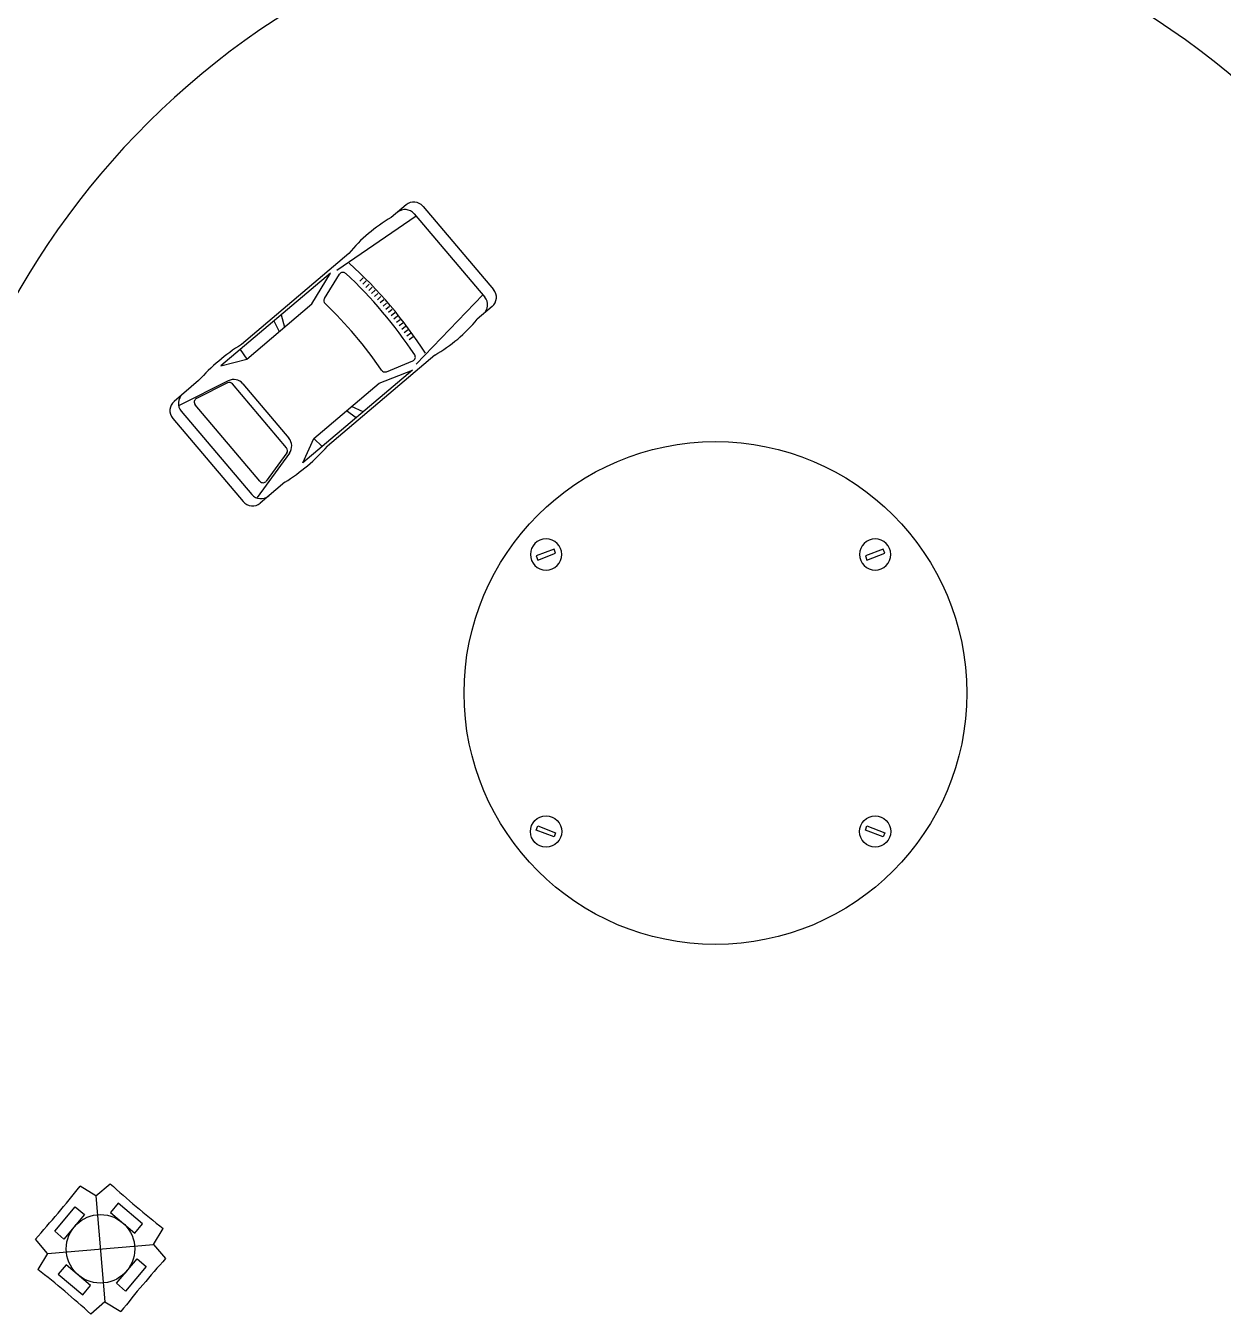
# Model space of a CAD drawing. Extents: x 2080 to 102394, y 2071 to 93424.
# Drawn here: x 87554 to 88126, y 80928 to 81544 of the extents above; entities that cross this region are included whole.
import ezdxf

# ---------------------------------------------------------------- set-up
doc = ezdxf.new("R2010")
doc.units = 0
doc.header["$LTSCALE"] = 20
doc.header["$MEASUREMENT"] = 0
for name, color, linetype in [('ELEC', 11, 'Continuous'), ('road', 2, 'Continuous'), ('VEHICLES', 6, 'Continuous')]:
    doc.layers.add(name, color=color, linetype=linetype)

# ---------------------------------------------------------------- blocks, each defined once
blk = doc.blocks.new('V1')
at = {"linetype": 'Continuous'}
for p, q in [((0.0369, 0.2037), (0.0965, 0.2037)), ((0.2667, 0.2037), (0.6975, 0.2037)), ((0.8687, 0.2037), (0.9669, 0.2037)), ((0, -0.1668), (0, 0.1668)), ((0.3282, 0.1883), (0.0354, 0.1582)), ((0.0354, -0.1668), (0.0354, 0.1668)), ((0.4127, 0.1466), (0.3295, 0.1736)), ((0.4523, 0.1591), (0.3485, 0.1943)), ((0.3485, 0.1943), (0.7881, 0.1943)), ((0.7139, 0.1591), (0.4523, 0.1591)), ((0.5461, 0.1943), (0.5627, 0.1591)), ((0.5748, 0.1943), (0.5836, 0.1591)), ((0.71, 0.1943), (0.7139, 0.1591)), ((0.7881, 0.1943), (0.7139, 0.1591)), ((0.8, 0.145), (0.9635, 0.1847)), ((0.8059, 0.1393), (0.9093, 0.1644)), ((0.9698, -0.1668), (0.9698, 0.1668)), ((1.0039, -0.1668), (1.0039, 0.1668)), ((0.7965, 0.1274), (0.7965, -0.1293)), ((0.9245, 0.1525), (0.9245, -0.1544)), ((0.2796, 0.0921), (0.2941, 0.0911)), ((0.2806, 0.1052), (0.295, 0.1041)), ((0.2817, 0.1183), (0.296, 0.1171)), ((0.7717, -0.1091), (0.7717, 0.1091)), ((0.2775, 0.0527), (0.292, 0.0521)), ((0.2781, 0.0658), (0.2925, 0.0651)), ((0.2788, 0.079), (0.2932, 0.0781)), ((0.2765, 0), (0.2909, 0)), ((0.2766, 0.0131), (0.291, 0.013)), ((0.2768, 0.0263), (0.2912, 0.026)), ((0.2771, 0.0395), (0.2915, 0.0391)), ((0.2766, -0.0131), (0.291, -0.013)), ((0.2768, -0.0263), (0.2912, -0.026)), ((0.2771, -0.0395), (0.2915, -0.0391)), ((0.2775, -0.0527), (0.292, -0.0521)), ((0.2781, -0.0658), (0.2925, -0.0651)), ((0.2788, -0.079), (0.2932, -0.0781)), ((0.2796, -0.0921), (0.2941, -0.0911)), ((0.2806, -0.1052), (0.295, -0.1041)), ((0.2817, -0.1183), (0.296, -0.1171)), ((0.4127, -0.1466), (0.3295, -0.1736)), ((0.8, -0.145), (0.9635, -0.1847)), ((0.8059, -0.1413), (0.9093, -0.1664)), ((0.3282, -0.1883), (0.0354, -0.1582)), ((0.4523, -0.1591), (0.3485, -0.1943)), ((0.3485, -0.1943), (0.7881, -0.1943)), ((0.7139, -0.1591), (0.4523, -0.1591)), ((0.5461, -0.1943), (0.5627, -0.1591)), ((0.5748, -0.1943), (0.5836, -0.1591)), ((0.71, -0.1943), (0.7139, -0.1591)), ((0.7881, -0.1943), (0.7139, -0.1591)), ((0.0369, -0.2037), (0.0965, -0.2037)), ((0.2667, -0.2037), (0.6975, -0.2037)), ((0.8687, -0.2037), (0.9669, -0.2037))]:
    blk.add_line(p, q, dxfattribs=at)
for centre, radius, start, end in [((0.0369, 0.1668), 0.0369, 90.0171, 179.9829), ((0.0723, 0.1668), 0.0369, 90.0171, 179.9829), ((0.1816, -0.2675), 0.4788, 79.7616, 100.2384), ((0.7831, -0.3777), 0.5877, 81.6216, 98.3784), ((0.9329, 0.1668), 0.0369, 0.0171, 89.9828), ((0.967, 0.1669), 0.0369, 359.9176, 90.0825), ((1.6336, 0), 1.3607, 172.3671, 187.6329), ((1.6488, 0), 1.3454, 173.0262, 186.9738), ((0.3256, 0.1619), 0.0123, 71.8301, 173.1644), ((0.9122, 0.1525), 0.0123, 0.0891, 103.6339), ((0.4089, 0.1348), 0.0124, 354.0256, 71.8945), ((1.641, 0), 1.2271, 173.7528, 186.2472), ((0.8087, 0.1091), 0.0369, 103.6822, 179.9556), ((0.8088, 0.1274), 0.0123, 103.7393, 180.0891), ((0.8087, -0.1091), 0.0369, 180.0444, 256.3177), ((0.4089, -0.1348), 0.0124, 288.1055, 5.9744), ((0.8088, -0.1293), 0.0123, 179.911, 256.2607), ((0.9122, -0.1544), 0.0123, 256.3661, 359.9108), ((0.0369, -0.1668), 0.0369, 180.0171, 269.9829), ((0.0723, -0.1668), 0.0369, 180.0171, 269.9829), ((0.3256, -0.1619), 0.0123, 186.8356, 288.1699), ((0.9329, -0.1668), 0.0369, 270.0172, 359.9829), ((0.967, -0.1669), 0.0369, 269.9174, 0.0824), ((0.1816, 0.2675), 0.4788, 259.7616, 280.2384), ((0.7831, 0.3777), 0.5877, 261.6216, 278.3784)]:
    blk.add_arc(centre, radius, start, end, dxfattribs=at)
blk = doc.blocks.new('A$C2E3D03D7')
at = {"layer": 'ELEC', "linetype": 'Continuous', "ltscale": 0.5}
for p, q in [((30.59, 56.02), (23.38, 61.18)), ((30.59, 56.02), (37.8, 61.18)), ((30.59, 56.02), (30.59, 5.16)), ((5.16, 30.59), (0, 37.8)), ((56.02, 30.59), (61.18, 37.8)), ((5.16, 30.59), (0, 23.38)), ((5.16, 30.59), (56.02, 30.59)), ((56.02, 30.59), (61.18, 23.38)), ((30.59, 5.16), (23.38, 0)), ((30.59, 5.16), (37.8, 0))]:
    blk.add_line(p, q, dxfattribs=at)
for points in [[(9.52, 40.86), (20.31, 51.66), (24.42, 47.56), (13.62, 36.76)], [(51.66, 40.86), (40.86, 51.66), (36.76, 47.56), (47.56, 36.76)], [(9.52, 20.31), (20.31, 9.52), (24.42, 13.62), (13.62, 24.42)], [(51.66, 20.31), (40.86, 9.52), (36.76, 13.62), (47.56, 24.42)]]:
    blk.add_lwpolyline(points, close=True, dxfattribs=at)
blk.add_circle((30.59, 30.59), 16.36, dxfattribs=at)
for centre, start, end in [((-373.61, 434.78), 313.26239, 316.73761), ((434.78, 434.78), 223.26239, 226.73761), ((-373.61, -373.61), 43.26239, 46.73761), ((434.78, -373.61), 133.26239, 136.73761)]:
    blk.add_arc(centre, 545.14, start, end, dxfattribs=at)
blk = doc.blocks.new('A$C16A84746')
at = {"layer": 'ELEC'}
blk.add_lwpolyline([(14.9, 44.1), (61.5, 44.1), (61.5, 32.9), (14.9, 32.9)], close=True, dxfattribs=at)
blk.add_circle((38.5, 38.5), 38.5, dxfattribs=at)

msp = doc.modelspace()

# ---------------------------------------------------------------- linework, layer by layer
at = {"layer": 'road', "ltscale": 0.5}
msp.add_circle((87883.174, 81225.943), 120, dxfattribs=at)
msp.add_arc((87883.174, 81225.943), 384, 322.103513, 203.727606, dxfattribs=at)

# ---------------------------------------------------------------- block references
at = {"layer": 'ELEC', "linetype": 'Continuous', "ltscale": 0.5, "yscale": 0.1944000000075903, "zscale": 0.1944}
for p, xscale, rotation in [((87792.646, 81296.399), -0.1944000000041392, 200.7708789352497), ((87949.74, 81296.399), -0.1944000000041392, 200.7708789352497), ((87792.646, 81155.488), 0.1944000000041392, 339.2291210647504), ((87949.74, 81155.488), 0.1944000000041392, 339.2291210647504)]:
    msp.add_blockref('A$C16A84746', p, dxfattribs=dict(at, xscale=xscale, rotation=rotation))
at = {"layer": 'ELEC', "linetype": 'Continuous', "ltscale": 0.5, "rotation": 4.838476962189209}
msp.add_blockref('A$C2E3D03D7', (87561.715, 80927.567), dxfattribs=at)
at = {"layer": 'VEHICLES', "xscale": 156.0000000000049, "yscale": 155.9999999999854, "zscale": 156, "rotation": 220.2683540621293}
msp.add_blockref('V1', (87760.421, 81438.371), dxfattribs=at)

doc.saveas('drawing.dxf')
